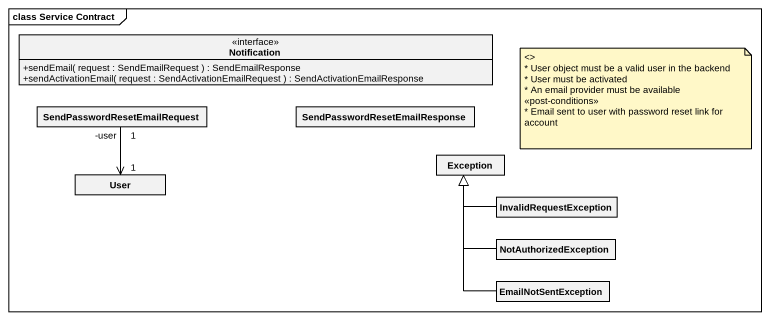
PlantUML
@startuml
mainframe class Service Contract
hide circle
hide empty members
skinparam classAttributeIconSize 0
interface Notification {
  +sendEmail( request : SendEmailRequest ) : SendEmailResponse
  +sendActivationEmail( request : SendActivationEmailRequest ) : SendActivationEmailResponse
}
class "SendPasswordResetEmailRequest" as SendPasswordResetEmailReques
class "SendPasswordResetEmailResponse" as SendPasswordResetEmailRespon
class "Exception" as Exception_
class User
class InvalidRequestException
class NotAuthorizedException
class EmailNotSentException
SendPasswordResetEmailReques "1\n-user" --> "1" User
InvalidRequestException -left-|> Exception_
NotAuthorizedException -up-|> Exception_
EmailNotSentException -up-|> Exception_
note as N1
  <>
  * User object must be a valid user in the backend
  * User must be activated
  * An email provider must be available
  <<post-conditions>>
  * Email sent to user with password reset link for
  account
end note
@enduml
